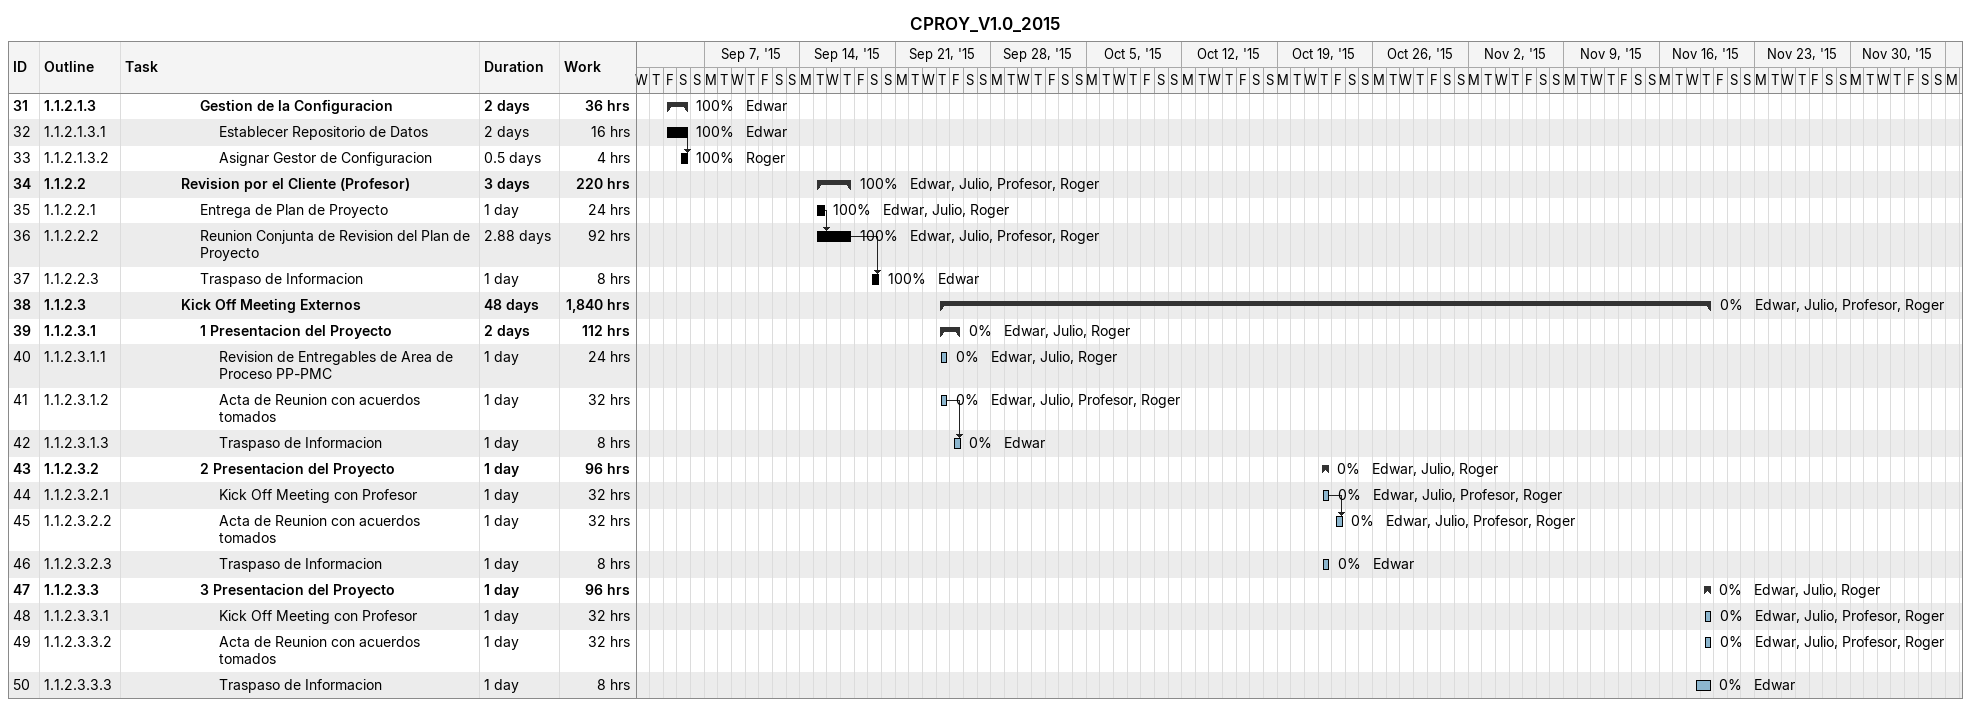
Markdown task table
CPROY_V1.0_2015

| ID | WBS | Task | Duration | Start | Finish | Predecessors | Resources | % complete | Work (h) |
|---|---|---|---|---|---|---|---|---|---|
| 31 | 1.1.2.1.3 | **Gestion de la Configuracion** | 2d | 2015-09-04 | 2015-09-05 |  | Edwar | 100 | 36 |
| 32 | 1.1.2.1.3.1 | Establecer Repositorio de Datos | 2d | 2015-09-04 | 2015-09-05 |  | Edwar | 100 | 16 |
| 33 | 1.1.2.1.3.2 | Asignar Gestor de Configuracion | 0.5d | 2015-09-05 | 2015-09-05 | 32 | Roger | 100 | 4 |
| 34 | 1.1.2.2 | **Revision por el Cliente (Profesor)** | 3d | 2015-09-15 | 2015-09-17 |  | Edwar, Julio, Profesor, Roger | 100 | 220 |
| 35 | 1.1.2.2.1 | Entrega de Plan de Proyecto | 1d | 2015-09-15 | 2015-09-15 |  | Edwar, Julio, Roger | 100 | 24 |
| 36 | 1.1.2.2.2 | Reunion Conjunta de Revision del Plan de Proyecto | 2.88d | 2015-09-15 | 2015-09-17 | 35 | Edwar, Julio, Profesor, Roger | 100 | 92 |
| 37 | 1.1.2.2.3 | Traspaso de Informacion | 1d | 2015-09-19 | 2015-09-19 | 36 | Edwar | 100 | 8 |
| 38 | 1.1.2.3 | **Kick Off Meeting Externos** | 48d | 2015-09-24 | 2015-11-19 |  | Edwar, Julio, Profesor, Roger | 0 | 1840 |
| 39 | 1.1.2.3.1 | **1 Presentacion del Proyecto** | 2d | 2015-09-24 | 2015-09-25 |  | Edwar, Julio, Roger | 0 | 112 |
| 40 | 1.1.2.3.1.1 | Revision de Entregables de Area de Proceso PP-PMC | 1d | 2015-09-24 | 2015-09-24 |  | Edwar, Julio, Roger | 0 | 24 |
| 41 | 1.1.2.3.1.2 | Acta de Reunion con acuerdos tomados | 1d | 2015-09-24 | 2015-09-24 |  | Edwar, Julio, Profesor, Roger | 0 | 32 |
| 42 | 1.1.2.3.1.3 | Traspaso de Informacion | 1d | 2015-09-25 | 2015-09-25 | 41 | Edwar | 0 | 8 |
| 43 | 1.1.2.3.2 | **2 Presentacion del Proyecto** | 1d | 2015-10-22 | 2015-10-22 |  | Edwar, Julio, Roger | 0 | 96 |
| 44 | 1.1.2.3.2.1 | Kick Off Meeting con Profesor | 1d | 2015-10-22 | 2015-10-22 |  | Edwar, Julio, Profesor, Roger | 0 | 32 |
| 45 | 1.1.2.3.2.2 | Acta de Reunion con acuerdos tomados | 1d | 2015-10-23 | 2015-10-23 | 44 | Edwar, Julio, Profesor, Roger | 0 | 32 |
| 46 | 1.1.2.3.2.3 | Traspaso de Informacion | 1d | 2015-10-22 | 2015-10-22 |  | Edwar | 0 | 8 |
| 47 | 1.1.2.3.3 | **3 Presentacion del Proyecto** | 1d | 2015-11-19 | 2015-11-19 |  | Edwar, Julio, Roger | 0 | 96 |
| 48 | 1.1.2.3.3.1 | Kick Off Meeting con Profesor | 1d | 2015-11-19 | 2015-11-19 |  | Edwar, Julio, Profesor, Roger | 0 | 32 |
| 49 | 1.1.2.3.3.2 | Acta de Reunion con acuerdos tomados | 1d | 2015-11-19 | 2015-11-19 |  | Edwar, Julio, Profesor, Roger | 0 | 32 |
| 50 | 1.1.2.3.3.3 | Traspaso de Informacion | 1d | 2015-11-18 | 2015-11-19 |  | Edwar | 0 | 8 |
